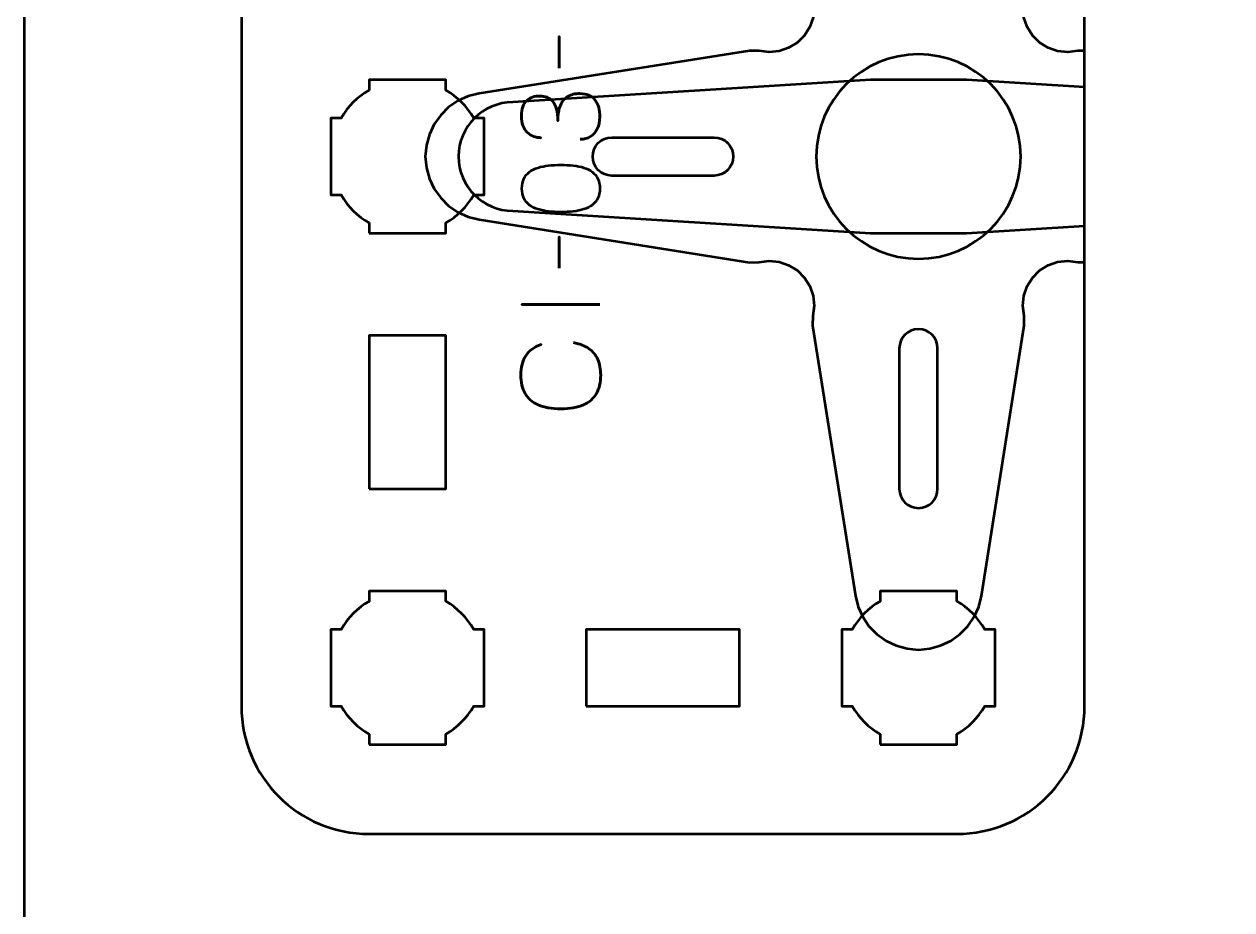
# Model space of a CAD drawing. Header units: centimetres. Extents: x -21 to 0, y -29.7 to 0.
# Drawn here: x -21 to -16.274, y -16.547 to -13.082 of the extents above; entities that cross this region are included whole.
import ezdxf

# ---------------------------------------------------------------- set-up
doc = ezdxf.new("R2010")
doc.units = ezdxf.units.CM
doc.header["$MEASUREMENT"] = 0
doc.layers.add('Layer 1', color=7, linetype='Continuous')

msp = doc.modelspace()

# ---------------------------------------------------------------- linework, layer by layer
at = {"layer": 'Layer 1', "color": 22, "lineweight": 53}
msp.add_open_spline([(-21.00003, -29.19995), (-21.00003, -29.19995), (-21.00003, -0.49992), (-21.00003, -0.49992), (-21.00003, -0.49992), (-21.00003, -0.22295), (-20.77694, 0.00004), (-20.49994, 0.00004), (-20.49994, 0.00004), (-20.49994, 0.00004), (-0.50008, 0.00004), (-0.50008, 0.00004), (-0.50008, 0.00004), (-0.22294, 0.00004), (0.00002, -0.22295), (0.00002, -0.49992), (0.00002, -0.49992), (0.00002, -0.49992), (0.00002, -29.19995), (0.00002, -29.19995), (0.00002, -29.19995), (0.00002, -29.47695), (-0.22294, -29.70004), (-0.50008, -29.70004), (-0.50008, -29.70004), (-0.50008, -29.70004), (-20.49994, -29.70004), (-20.49994, -29.70004), (-20.49994, -29.70004), (-20.77694, -29.70004), (-21.00003, -29.47695), (-21.00003, -29.19995)], degree=3, knots=[0, 0, 0, 0, 0.125, 0.125, 0.125, 0.125, 0.25, 0.25, 0.25, 0.25, 0.375, 0.375, 0.375, 0.375, 0.5, 0.5, 0.5, 0.5, 0.625, 0.625, 0.625, 0.625, 0.75, 0.75, 0.75, 0.75, 0.875, 0.875, 0.875, 0.875, 1, 1, 1, 1], dxfattribs=at)
at = {"layer": 'Layer 1', "color": 114, "lineweight": 53}
msp.add_open_spline([(-20.15003, -15.74994), (-20.15003, -15.74994), (-20.15003, -11.45007), (-20.15003, -11.45007), (-20.15003, -11.45007), (-20.15003, -11.17293), (-19.92694, -10.94997), (-19.64994, -10.94997), (-19.64994, -10.94997), (-19.64994, -10.94997), (-17.35007, -10.94997), (-17.35007, -10.94997), (-17.35007, -10.94997), (-17.07293, -10.94997), (-16.84997, -11.17293), (-16.84997, -11.45007), (-16.84997, -11.45007), (-16.84997, -11.45007), (-16.84997, -15.74994), (-16.84997, -15.74994), (-16.84997, -15.74994), (-16.84997, -16.02694), (-17.07293, -16.25003), (-17.35007, -16.25003), (-17.35007, -16.25003), (-17.35007, -16.25003), (-19.64994, -16.25003), (-19.64994, -16.25003), (-19.64994, -16.25003), (-19.92694, -16.25003), (-20.15003, -16.02694), (-20.15003, -15.74994)], degree=3, knots=[0, 0, 0, 0, 0.125, 0.125, 0.125, 0.125, 0.25, 0.25, 0.25, 0.25, 0.375, 0.375, 0.375, 0.375, 0.5, 0.5, 0.5, 0.5, 0.625, 0.625, 0.625, 0.625, 0.75, 0.75, 0.75, 0.75, 0.875, 0.875, 0.875, 0.875, 1, 1, 1, 1], dxfattribs=at)
at = {"layer": 'Layer 1', "color": 30, "lineweight": 53}
for points, knots in [([(-19.2193, -13.35327), (-19.2193, -13.35327), (-18.16182, -13.18613), (-18.16182, -13.18613), (-18.16182, -13.18613), (-18.16182, -13.18613), (-18.123, -13.18692), (-18.123, -13.18692), (-18.123, -13.18692), (-18.123, -13.18692), (-18.08418, -13.19168), (-18.08418, -13.19168), (-18.08418, -13.19168), (-18.08418, -13.19168), (-18.04537, -13.18771), (-18.04537, -13.18771), (-18.04537, -13.18771), (-18.04537, -13.18771), (-18.00815, -13.17504), (-18.00815, -13.17504), (-18.00815, -13.17504), (-18.00815, -13.17504), (-17.97408, -13.15365), (-17.97408, -13.15365), (-17.97408, -13.15365), (-17.97408, -13.15365), (-17.94636, -13.12591), (-17.94636, -13.12591), (-17.94636, -13.12591), (-17.94636, -13.12591), (-17.92577, -13.09266), (-17.92577, -13.09266), (-17.92577, -13.09266), (-17.92577, -13.09266), (-17.9123, -13.05542), (-17.9123, -13.05542), (-17.9123, -13.05542), (-17.9123, -13.05542), (-17.90834, -13.01581), (-17.90834, -13.01581), (-17.90834, -13.01581), (-17.90834, -13.01581), (-17.91309, -12.97701), (-17.91309, -12.97701), (-17.91309, -12.97701), (-17.91309, -12.97701), (-17.91468, -12.9382), (-17.91468, -12.9382), (-17.91468, -12.9382), (-17.91468, -12.9382), (-17.74674, -11.8815), (-17.74674, -11.8815), (-17.74674, -11.8815), (-17.74674, -11.8815), (-17.73645, -11.83871), (-17.73645, -11.83871), (-17.73645, -11.83871), (-17.73645, -11.83871), (-17.71822, -11.79912), (-17.71822, -11.79912), (-17.71822, -11.79912), (-17.71822, -11.79912), (-17.69367, -11.76267), (-17.69367, -11.76267), (-17.69367, -11.76267), (-17.69367, -11.76267), (-17.66278, -11.73099), (-17.66278, -11.73099), (-17.66278, -11.73099), (-17.66278, -11.73099), (-17.62634, -11.70564), (-17.62634, -11.70564), (-17.62634, -11.70564), (-17.62634, -11.70564), (-17.58673, -11.68663), (-17.58673, -11.68663), (-17.58673, -11.68663), (-17.58673, -11.68663), (-17.54396, -11.67475), (-17.54396, -11.67475), (-17.54396, -11.67475), (-17.54396, -11.67475), (-17.50039, -11.67079), (-17.50039, -11.67079), (-17.50039, -11.67079), (-17.50039, -11.67079), (-17.45603, -11.67475), (-17.45603, -11.67475), (-17.45603, -11.67475), (-17.45603, -11.67475), (-17.41326, -11.68663), (-17.41326, -11.68663), (-17.41326, -11.68663), (-17.41326, -11.68663), (-17.37365, -11.70564), (-17.37365, -11.70564), (-17.37365, -11.70564), (-17.37365, -11.70564), (-17.33801, -11.73099), (-17.33801, -11.73099), (-17.33801, -11.73099), (-17.33801, -11.73099), (-17.30712, -11.76267), (-17.30712, -11.76267), (-17.30712, -11.76267), (-17.30712, -11.76267), (-17.28177, -11.79912), (-17.28177, -11.79912), (-17.28177, -11.79912), (-17.28177, -11.79912), (-17.26355, -11.83871), (-17.26355, -11.83871), (-17.26355, -11.83871), (-17.26355, -11.83871), (-17.25325, -11.8815), (-17.25325, -11.8815), (-17.25325, -11.8815), (-17.25325, -11.8815), (-17.08611, -12.9382), (-17.08611, -12.9382), (-17.08611, -12.9382), (-17.08611, -12.9382), (-17.08691, -12.97701), (-17.08691, -12.97701), (-17.08691, -12.97701), (-17.08691, -12.97701), (-17.09166, -13.01581), (-17.09166, -13.01581), (-17.09166, -13.01581), (-17.09166, -13.01581), (-17.08769, -13.05542), (-17.08769, -13.05542), (-17.08769, -13.05542), (-17.08769, -13.05542), (-17.07423, -13.09266), (-17.07423, -13.09266), (-17.07423, -13.09266), (-17.07423, -13.09266), (-17.05364, -13.12591), (-17.05364, -13.12591), (-17.05364, -13.12591), (-17.05364, -13.12591), (-17.02591, -13.15365), (-17.02591, -13.15365), (-17.02591, -13.15365), (-17.02591, -13.15365), (-16.99264, -13.17504), (-16.99264, -13.17504), (-16.99264, -13.17504), (-16.99264, -13.17504), (-16.95541, -13.18771), (-16.95541, -13.18771), (-16.95541, -13.18771), (-16.95541, -13.18771), (-16.91581, -13.19168), (-16.91581, -13.19168), (-16.91581, -13.19168), (-16.91581, -13.19168), (-16.87699, -13.18692), (-16.87699, -13.18692), (-16.87699, -13.18692), (-16.87699, -13.18692), (-16.84997, -13.18637), (-16.84997, -13.18637), (-16.84997, -13.18637), (-16.84997, -13.18637), (-16.84997, -14.01365), (-16.84997, -14.01365), (-16.84997, -14.01365), (-16.84997, -14.01365), (-16.87699, -14.0131), (-16.87699, -14.0131), (-16.87699, -14.0131), (-16.87699, -14.0131), (-16.91581, -14.00835), (-16.91581, -14.00835), (-16.91581, -14.00835), (-16.91581, -14.00835), (-16.95541, -14.01231), (-16.95541, -14.01231), (-16.95541, -14.01231), (-16.95541, -14.01231), (-16.99264, -14.02498), (-16.99264, -14.02498), (-16.99264, -14.02498), (-16.99264, -14.02498), (-17.02591, -14.04637), (-17.02591, -14.04637), (-17.02591, -14.04637), (-17.02591, -14.04637), (-17.05364, -14.0741), (-17.05364, -14.0741), (-17.05364, -14.0741), (-17.05364, -14.0741), (-17.07423, -14.10737), (-17.07423, -14.10737), (-17.07423, -14.10737), (-17.07423, -14.10737), (-17.08769, -14.14459), (-17.08769, -14.14459), (-17.08769, -14.14459), (-17.08769, -14.14459), (-17.09166, -14.1842), (-17.09166, -14.1842), (-17.09166, -14.1842), (-17.09166, -14.1842), (-17.08691, -14.22301), (-17.08691, -14.22301), (-17.08691, -14.22301), (-17.08691, -14.22301), (-17.08611, -14.26103), (-17.08611, -14.26103), (-17.08611, -14.26103), (-17.08611, -14.26103), (-17.25325, -15.31851), (-17.25325, -15.31851), (-17.25325, -15.31851), (-17.25325, -15.31851), (-17.26355, -15.36128), (-17.26355, -15.36128), (-17.26355, -15.36128), (-17.26355, -15.36128), (-17.28177, -15.40089), (-17.28177, -15.40089), (-17.28177, -15.40089), (-17.28177, -15.40089), (-17.30712, -15.43733), (-17.30712, -15.43733), (-17.30712, -15.43733), (-17.30712, -15.43733), (-17.33801, -15.46901), (-17.33801, -15.46901), (-17.33801, -15.46901), (-17.33801, -15.46901), (-17.37365, -15.49436), (-17.37365, -15.49436), (-17.37365, -15.49436), (-17.37365, -15.49436), (-17.41326, -15.51336), (-17.41326, -15.51336), (-17.41326, -15.51336), (-17.41326, -15.51336), (-17.45603, -15.52526), (-17.45603, -15.52526), (-17.45603, -15.52526), (-17.45603, -15.52526), (-17.50039, -15.52922), (-17.50039, -15.52922), (-17.50039, -15.52922), (-17.50039, -15.52922), (-17.54396, -15.52526), (-17.54396, -15.52526), (-17.54396, -15.52526), (-17.54396, -15.52526), (-17.58673, -15.51336), (-17.58673, -15.51336), (-17.58673, -15.51336), (-17.58673, -15.51336), (-17.62634, -15.49436), (-17.62634, -15.49436), (-17.62634, -15.49436), (-17.62634, -15.49436), (-17.66278, -15.46901), (-17.66278, -15.46901), (-17.66278, -15.46901), (-17.66278, -15.46901), (-17.69367, -15.43733), (-17.69367, -15.43733), (-17.69367, -15.43733), (-17.69367, -15.43733), (-17.71822, -15.40089), (-17.71822, -15.40089), (-17.71822, -15.40089), (-17.71822, -15.40089), (-17.73645, -15.36128), (-17.73645, -15.36128), (-17.73645, -15.36128), (-17.73645, -15.36128), (-17.74674, -15.31851), (-17.74674, -15.31851), (-17.74674, -15.31851), (-17.74674, -15.31851), (-17.91468, -14.26103), (-17.91468, -14.26103), (-17.91468, -14.26103), (-17.91468, -14.26103), (-17.91309, -14.22301), (-17.91309, -14.22301), (-17.91309, -14.22301), (-17.91309, -14.22301), (-17.90834, -14.1842), (-17.90834, -14.1842), (-17.90834, -14.1842), (-17.90834, -14.1842), (-17.9123, -14.14459), (-17.9123, -14.14459), (-17.9123, -14.14459), (-17.9123, -14.14459), (-17.92577, -14.10737), (-17.92577, -14.10737), (-17.92577, -14.10737), (-17.92577, -14.10737), (-17.94636, -14.0741), (-17.94636, -14.0741), (-17.94636, -14.0741), (-17.94636, -14.0741), (-17.97408, -14.04637), (-17.97408, -14.04637), (-17.97408, -14.04637), (-17.97408, -14.04637), (-18.00815, -14.02498), (-18.00815, -14.02498), (-18.00815, -14.02498), (-18.00815, -14.02498), (-18.04537, -14.01231), (-18.04537, -14.01231), (-18.04537, -14.01231), (-18.04537, -14.01231), (-18.08418, -14.00835), (-18.08418, -14.00835), (-18.08418, -14.00835), (-18.08418, -14.00835), (-18.123, -14.0131), (-18.123, -14.0131), (-18.123, -14.0131), (-18.123, -14.0131), (-18.16182, -14.01389), (-18.16182, -14.01389), (-18.16182, -14.01389), (-18.16182, -14.01389), (-19.2193, -13.84676), (-19.2193, -13.84676), (-19.2193, -13.84676), (-19.2193, -13.84676), (-19.26207, -13.83646), (-19.26207, -13.83646), (-19.26207, -13.83646), (-19.26207, -13.83646), (-19.30247, -13.81824), (-19.30247, -13.81824), (-19.30247, -13.81824), (-19.30247, -13.81824), (-19.33891, -13.79289), (-19.33891, -13.79289), (-19.33891, -13.79289), (-19.33891, -13.79289), (-19.3698, -13.762), (-19.3698, -13.762), (-19.3698, -13.762), (-19.3698, -13.762), (-19.39594, -13.72636), (-19.39594, -13.72636), (-19.39594, -13.72636), (-19.39594, -13.72636), (-19.41416, -13.68675), (-19.41416, -13.68675), (-19.41416, -13.68675), (-19.41416, -13.68675), (-19.42604, -13.64396), (-19.42604, -13.64396), (-19.42604, -13.64396), (-19.42604, -13.64396), (-19.43, -13.59961), (-19.43, -13.59961), (-19.43, -13.59961), (-19.43, -13.59961), (-19.42604, -13.55604), (-19.42604, -13.55604), (-19.42604, -13.55604), (-19.42604, -13.55604), (-19.41416, -13.51327), (-19.41416, -13.51327), (-19.41416, -13.51327), (-19.41416, -13.51327), (-19.39594, -13.47366), (-19.39594, -13.47366), (-19.39594, -13.47366), (-19.39594, -13.47366), (-19.3698, -13.43802), (-19.3698, -13.43802), (-19.3698, -13.43802), (-19.3698, -13.43802), (-19.33891, -13.40713), (-19.33891, -13.40713), (-19.33891, -13.40713), (-19.33891, -13.40713), (-19.30247, -13.38177), (-19.30247, -13.38177), (-19.30247, -13.38177), (-19.30247, -13.38177), (-19.26207, -13.36356), (-19.26207, -13.36356), (-19.26207, -13.36356), (-19.26207, -13.36356), (-19.2193, -13.35327), (-19.2193, -13.35327)], [0, 0, 0, 0, 0.010101, 0.010101, 0.010101, 0.010101, 0.020202, 0.020202, 0.020202, 0.020202, 0.030303, 0.030303, 0.030303, 0.030303, 0.040404, 0.040404, 0.040404, 0.040404, 0.0505051, 0.0505051, 0.0505051, 0.0505051, 0.0606061, 0.0606061, 0.0606061, 0.0606061, 0.0707071, 0.0707071, 0.0707071, 0.0707071, 0.0808081, 0.0808081, 0.0808081, 0.0808081, 0.0909091, 0.0909091, 0.0909091, 0.0909091, 0.1010101, 0.1010101, 0.1010101, 0.1010101, 0.1111111, 0.1111111, 0.1111111, 0.1111111, 0.1212121, 0.1212121, 0.1212121, 0.1212121, 0.1313131, 0.1313131, 0.1313131, 0.1313131, 0.1414141, 0.1414141, 0.1414141, 0.1414141, 0.1515152, 0.1515152, 0.1515152, 0.1515152, 0.1616162, 0.1616162, 0.1616162, 0.1616162, 0.1717172, 0.1717172, 0.1717172, 0.1717172, 0.1818182, 0.1818182, 0.1818182, 0.1818182, 0.1919192, 0.1919192, 0.1919192, 0.1919192, 0.2020202, 0.2020202, 0.2020202, 0.2020202, 0.2121212, 0.2121212, 0.2121212, 0.2121212, 0.2222222, 0.2222222, 0.2222222, 0.2222222, 0.2323232, 0.2323232, 0.2323232, 0.2323232, 0.2424242, 0.2424242, 0.2424242, 0.2424242, 0.2525253, 0.2525253, 0.2525253, 0.2525253, 0.2626263, 0.2626263, 0.2626263, 0.2626263, 0.2727273, 0.2727273, 0.2727273, 0.2727273, 0.2828283, 0.2828283, 0.2828283, 0.2828283, 0.2929293, 0.2929293, 0.2929293, 0.2929293, 0.3030303, 0.3030303, 0.3030303, 0.3030303, 0.3131313, 0.3131313, 0.3131313, 0.3131313, 0.3232323, 0.3232323, 0.3232323, 0.3232323, 0.3333333, 0.3333333, 0.3333333, 0.3333333, 0.3434343, 0.3434343, 0.3434343, 0.3434343, 0.3535354, 0.3535354, 0.3535354, 0.3535354, 0.3636364, 0.3636364, 0.3636364, 0.3636364, 0.3737374, 0.3737374, 0.3737374, 0.3737374, 0.3838384, 0.3838384, 0.3838384, 0.3838384, 0.3939394, 0.3939394, 0.3939394, 0.3939394, 0.4040404, 0.4040404, 0.4040404, 0.4040404, 0.4141414, 0.4141414, 0.4141414, 0.4141414, 0.4242424, 0.4242424, 0.4242424, 0.4242424, 0.4343434, 0.4343434, 0.4343434, 0.4343434, 0.4444444, 0.4444444, 0.4444444, 0.4444444, 0.4545455, 0.4545455, 0.4545455, 0.4545455, 0.4646465, 0.4646465, 0.4646465, 0.4646465, 0.4747475, 0.4747475, 0.4747475, 0.4747475, 0.4848485, 0.4848485, 0.4848485, 0.4848485, 0.4949495, 0.4949495, 0.4949495, 0.4949495, 0.5050505, 0.5050505, 0.5050505, 0.5050505, 0.5151515, 0.5151515, 0.5151515, 0.5151515, 0.5252525, 0.5252525, 0.5252525, 0.5252525, 0.5353535, 0.5353535, 0.5353535, 0.5353535, 0.5454545, 0.5454545, 0.5454545, 0.5454545, 0.5555556, 0.5555556, 0.5555556, 0.5555556, 0.5656566, 0.5656566, 0.5656566, 0.5656566, 0.5757576, 0.5757576, 0.5757576, 0.5757576, 0.5858586, 0.5858586, 0.5858586, 0.5858586, 0.5959596, 0.5959596, 0.5959596, 0.5959596, 0.6060606, 0.6060606, 0.6060606, 0.6060606, 0.6161616, 0.6161616, 0.6161616, 0.6161616, 0.6262626, 0.6262626, 0.6262626, 0.6262626, 0.6363636, 0.6363636, 0.6363636, 0.6363636, 0.6464646, 0.6464646, 0.6464646, 0.6464646, 0.6565657, 0.6565657, 0.6565657, 0.6565657, 0.6666667, 0.6666667, 0.6666667, 0.6666667, 0.6767677, 0.6767677, 0.6767677, 0.6767677, 0.6868687, 0.6868687, 0.6868687, 0.6868687, 0.6969697, 0.6969697, 0.6969697, 0.6969697, 0.7070707, 0.7070707, 0.7070707, 0.7070707, 0.7171717, 0.7171717, 0.7171717, 0.7171717, 0.7272727, 0.7272727, 0.7272727, 0.7272727, 0.7373737, 0.7373737, 0.7373737, 0.7373737, 0.7474747, 0.7474747, 0.7474747, 0.7474747, 0.7575758, 0.7575758, 0.7575758, 0.7575758, 0.7676768, 0.7676768, 0.7676768, 0.7676768, 0.7777778, 0.7777778, 0.7777778, 0.7777778, 0.7878788, 0.7878788, 0.7878788, 0.7878788, 0.7979798, 0.7979798, 0.7979798, 0.7979798, 0.8080808, 0.8080808, 0.8080808, 0.8080808, 0.8181818, 0.8181818, 0.8181818, 0.8181818, 0.8282828, 0.8282828, 0.8282828, 0.8282828, 0.8383838, 0.8383838, 0.8383838, 0.8383838, 0.8484848, 0.8484848, 0.8484848, 0.8484848, 0.8585859, 0.8585859, 0.8585859, 0.8585859, 0.8686869, 0.8686869, 0.8686869, 0.8686869, 0.8787879, 0.8787879, 0.8787879, 0.8787879, 0.8888889, 0.8888889, 0.8888889, 0.8888889, 0.8989899, 0.8989899, 0.8989899, 0.8989899, 0.9090909, 0.9090909, 0.9090909, 0.9090909, 0.9191919, 0.9191919, 0.9191919, 0.9191919, 0.9292929, 0.9292929, 0.9292929, 0.9292929, 0.9393939, 0.9393939, 0.9393939, 0.9393939, 0.9494949, 0.9494949, 0.9494949, 0.9494949, 0.959596, 0.959596, 0.959596, 0.959596, 0.969697, 0.969697, 0.969697, 0.969697, 0.979798, 0.979798, 0.979798, 0.979798, 0.989899, 0.989899, 0.989899, 0.989899, 1, 1, 1, 1]), ([(-18.90678, -13.25375), (-18.90678, -13.25375), (-18.90678, -13.13056), (-18.90678, -13.13056), (-18.90678, -13.13056), (-18.90678, -13.13056), (-18.90678, -13.25375), (-18.90678, -13.25375)], [0, 0, 0, 0, 0.5, 0.5, 0.5, 0.5, 1, 1, 1, 1]), ([(-17.3125, -13.9), (-17.3125, -13.9), (-17.6875, -13.9), (-17.6875, -13.9), (-17.6875, -13.9), (-17.6875, -13.9), (-19.0875, -13.8125), (-19.0875, -13.8125), (-19.0875, -13.8125), (-19.20454, -13.8125), (-19.3, -13.71704), (-19.3, -13.6), (-19.3, -13.6), (-19.3, -13.48296), (-19.20454, -13.3875), (-19.0875, -13.3875), (-19.0875, -13.3875), (-19.0875, -13.3875), (-17.6875, -13.3), (-17.6875, -13.3), (-17.6875, -13.3), (-17.6875, -13.3), (-17.3125, -13.3), (-17.3125, -13.3), (-17.3125, -13.3), (-17.3125, -13.3), (-16.84997, -13.32891), (-16.84997, -13.32891), (-16.84997, -13.32891), (-16.84997, -13.32891), (-16.84997, -13.87109), (-16.84997, -13.87109), (-16.84997, -13.87109), (-16.84997, -13.87109), (-17.3125, -13.9), (-17.3125, -13.9)], [0, 0, 0, 0, 0.1111111, 0.1111111, 0.1111111, 0.1111111, 0.2222222, 0.2222222, 0.2222222, 0.2222222, 0.3333333, 0.3333333, 0.3333333, 0.3333333, 0.4444444, 0.4444444, 0.4444444, 0.4444444, 0.5555556, 0.5555556, 0.5555556, 0.5555556, 0.6666667, 0.6666667, 0.6666667, 0.6666667, 0.7777778, 0.7777778, 0.7777778, 0.7777778, 0.8888889, 0.8888889, 0.8888889, 0.8888889, 1, 1, 1, 1]), ([(-18.8238, -13.5323), (-18.80856, -13.53223), (-18.7953, -13.5287), (-18.7838, -13.52172), (-18.7838, -13.52172), (-18.77237, -13.51473), (-18.76341, -13.50478), (-18.75699, -13.4918), (-18.75699, -13.4918), (-18.75057, -13.47882), (-18.74732, -13.46323), (-18.74718, -13.44509), (-18.74718, -13.44509), (-18.74718, -13.43148), (-18.74859, -13.41913), (-18.75155, -13.40791), (-18.75155, -13.40791), (-18.75452, -13.39676), (-18.7591, -13.38717), (-18.76538, -13.37905), (-18.76538, -13.37905), (-18.77166, -13.37094), (-18.77978, -13.36473), (-18.78965, -13.36029), (-18.78965, -13.36029), (-18.7996, -13.35591), (-18.81153, -13.35373), (-18.8255, -13.35366), (-18.8255, -13.35366), (-18.84412, -13.35358), (-18.85986, -13.35739), (-18.87263, -13.36494), (-18.87263, -13.36494), (-18.8854, -13.37249), (-18.89499, -13.38421), (-18.90155, -13.39994), (-18.90155, -13.39994), (-18.90812, -13.41567), (-18.91143, -13.43585), (-18.91143, -13.46033), (-18.91143, -13.46033), (-18.91136, -13.44206), (-18.91305, -13.42675), (-18.91651, -13.41426), (-18.91651, -13.41426), (-18.91997, -13.40184), (-18.92484, -13.3919), (-18.93119, -13.38442), (-18.93119, -13.38442), (-18.93747, -13.37694), (-18.94495, -13.37151), (-18.95355, -13.36826), (-18.95355, -13.36826), (-18.96209, -13.36494), (-18.97147, -13.36332), (-18.9817, -13.36339), (-18.9817, -13.36339), (-18.99194, -13.36332), (-19.00139, -13.36473), (-19.01014, -13.36755), (-19.01014, -13.36755), (-19.01889, -13.37031), (-19.02658, -13.37482), (-19.03314, -13.38096), (-19.03314, -13.38096), (-19.0397, -13.3871), (-19.04485, -13.39521), (-19.04852, -13.40516), (-19.04852, -13.40516), (-19.05219, -13.41518), (-19.05402, -13.42739), (-19.05409, -13.44171), (-19.05409, -13.44171), (-19.05402, -13.45596), (-19.05191, -13.46845), (-19.04781, -13.47903), (-19.04781, -13.47903), (-19.04372, -13.48969), (-19.03815, -13.49843), (-19.03102, -13.50549), (-19.03102, -13.50549), (-19.0239, -13.51247), (-19.01578, -13.5177), (-19.00661, -13.52115), (-19.00661, -13.52115), (-18.99744, -13.52468), (-18.9877, -13.52637), (-18.97747, -13.52637), (-18.97747, -13.52637), (-18.9877, -13.52637), (-18.99744, -13.52468), (-19.00661, -13.52115), (-19.00661, -13.52115), (-19.01578, -13.5177), (-19.0239, -13.51247), (-19.03102, -13.50549), (-19.03102, -13.50549), (-19.03815, -13.49843), (-19.04372, -13.48969), (-19.04781, -13.47903), (-19.04781, -13.47903), (-19.05191, -13.46845), (-19.05402, -13.45596), (-19.05409, -13.44171), (-19.05409, -13.44171), (-19.05402, -13.42739), (-19.05219, -13.41518), (-19.04852, -13.40516), (-19.04852, -13.40516), (-19.04485, -13.39521), (-19.0397, -13.3871), (-19.03314, -13.38096), (-19.03314, -13.38096), (-19.02658, -13.37482), (-19.01889, -13.37031), (-19.01014, -13.36755), (-19.01014, -13.36755), (-19.00139, -13.36473), (-18.99194, -13.36332), (-18.9817, -13.36339), (-18.9817, -13.36339), (-18.97147, -13.36332), (-18.96209, -13.36494), (-18.95355, -13.36826), (-18.95355, -13.36826), (-18.94495, -13.37151), (-18.93747, -13.37694), (-18.93119, -13.38442), (-18.93119, -13.38442), (-18.92484, -13.3919), (-18.91997, -13.40184), (-18.91651, -13.41426), (-18.91651, -13.41426), (-18.91305, -13.42675), (-18.91136, -13.44206), (-18.91143, -13.46033), (-18.91143, -13.46033), (-18.91143, -13.43585), (-18.90812, -13.41567), (-18.90155, -13.39994), (-18.90155, -13.39994), (-18.89499, -13.38421), (-18.8854, -13.37249), (-18.87263, -13.36494), (-18.87263, -13.36494), (-18.85986, -13.35739), (-18.84412, -13.35358), (-18.8255, -13.35366), (-18.8255, -13.35366), (-18.81153, -13.35373), (-18.7996, -13.35591), (-18.78965, -13.36029), (-18.78965, -13.36029), (-18.77978, -13.36473), (-18.77166, -13.37094), (-18.76538, -13.37905), (-18.76538, -13.37905), (-18.7591, -13.38717), (-18.75452, -13.39676), (-18.75155, -13.40791), (-18.75155, -13.40791), (-18.74859, -13.41913), (-18.74718, -13.43148), (-18.74718, -13.44509), (-18.74718, -13.44509), (-18.74732, -13.46323), (-18.75057, -13.47882), (-18.75699, -13.4918), (-18.75699, -13.4918), (-18.76341, -13.50478), (-18.77237, -13.51473), (-18.7838, -13.52172), (-18.7838, -13.52172), (-18.7953, -13.5287), (-18.80856, -13.53223), (-18.8238, -13.5323)], [0, 0, 0, 0, 0.0227273, 0.0227273, 0.0227273, 0.0227273, 0.0454545, 0.0454545, 0.0454545, 0.0454545, 0.0681818, 0.0681818, 0.0681818, 0.0681818, 0.0909091, 0.0909091, 0.0909091, 0.0909091, 0.1136364, 0.1136364, 0.1136364, 0.1136364, 0.1363636, 0.1363636, 0.1363636, 0.1363636, 0.1590909, 0.1590909, 0.1590909, 0.1590909, 0.1818182, 0.1818182, 0.1818182, 0.1818182, 0.2045455, 0.2045455, 0.2045455, 0.2045455, 0.2272727, 0.2272727, 0.2272727, 0.2272727, 0.25, 0.25, 0.25, 0.25, 0.2727273, 0.2727273, 0.2727273, 0.2727273, 0.2954545, 0.2954545, 0.2954545, 0.2954545, 0.3181818, 0.3181818, 0.3181818, 0.3181818, 0.3409091, 0.3409091, 0.3409091, 0.3409091, 0.3636364, 0.3636364, 0.3636364, 0.3636364, 0.3863636, 0.3863636, 0.3863636, 0.3863636, 0.4090909, 0.4090909, 0.4090909, 0.4090909, 0.4318182, 0.4318182, 0.4318182, 0.4318182, 0.4545455, 0.4545455, 0.4545455, 0.4545455, 0.4772727, 0.4772727, 0.4772727, 0.4772727, 0.5, 0.5, 0.5, 0.5, 0.5227273, 0.5227273, 0.5227273, 0.5227273, 0.5454545, 0.5454545, 0.5454545, 0.5454545, 0.5681818, 0.5681818, 0.5681818, 0.5681818, 0.5909091, 0.5909091, 0.5909091, 0.5909091, 0.6136364, 0.6136364, 0.6136364, 0.6136364, 0.6363636, 0.6363636, 0.6363636, 0.6363636, 0.6590909, 0.6590909, 0.6590909, 0.6590909, 0.6818182, 0.6818182, 0.6818182, 0.6818182, 0.7045455, 0.7045455, 0.7045455, 0.7045455, 0.7272727, 0.7272727, 0.7272727, 0.7272727, 0.75, 0.75, 0.75, 0.75, 0.7727273, 0.7727273, 0.7727273, 0.7727273, 0.7954545, 0.7954545, 0.7954545, 0.7954545, 0.8181818, 0.8181818, 0.8181818, 0.8181818, 0.8409091, 0.8409091, 0.8409091, 0.8409091, 0.8636364, 0.8636364, 0.8636364, 0.8636364, 0.8863636, 0.8863636, 0.8863636, 0.8863636, 0.9090909, 0.9090909, 0.9090909, 0.9090909, 0.9318182, 0.9318182, 0.9318182, 0.9318182, 0.9545455, 0.9545455, 0.9545455, 0.9545455, 0.9772727, 0.9772727, 0.9772727, 0.9772727, 1, 1, 1, 1]), ([(-18.74718, -13.72491), (-18.74725, -13.7101), (-18.74986, -13.69733), (-18.75494, -13.68667), (-18.75494, -13.68667), (-18.76002, -13.67609), (-18.76729, -13.66727), (-18.77653, -13.66022), (-18.77653, -13.66022), (-18.78584, -13.65323), (-18.79685, -13.64773), (-18.80955, -13.64364), (-18.80955, -13.64364), (-18.82225, -13.63961), (-18.83615, -13.63672), (-18.85139, -13.6351), (-18.85139, -13.6351), (-18.86663, -13.6334), (-18.88265, -13.63256), (-18.89958, -13.63263), (-18.89958, -13.63263), (-18.91644, -13.63256), (-18.93246, -13.6334), (-18.94763, -13.6351), (-18.94763, -13.6351), (-18.9628, -13.63672), (-18.97677, -13.63961), (-18.98947, -13.64364), (-18.98947, -13.64364), (-19.0021, -13.64773), (-19.0131, -13.65323), (-19.02249, -13.66022), (-19.02249, -13.66022), (-19.0318, -13.66727), (-19.03907, -13.67609), (-19.04415, -13.68667), (-19.04415, -13.68667), (-19.0493, -13.69733), (-19.05191, -13.7101), (-19.05198, -13.72491), (-19.05198, -13.72491), (-19.05191, -13.73973), (-19.0493, -13.7525), (-19.04415, -13.76316), (-19.04415, -13.76316), (-19.03907, -13.77374), (-19.0318, -13.78256), (-19.02249, -13.78961), (-19.02249, -13.78961), (-19.0131, -13.7966), (-19.0021, -13.8021), (-18.98947, -13.80619), (-18.98947, -13.80619), (-18.97677, -13.81022), (-18.9628, -13.81311), (-18.94763, -13.81473), (-18.94763, -13.81473), (-18.93246, -13.81642), (-18.91644, -13.81727), (-18.89958, -13.8172), (-18.89958, -13.8172), (-18.88265, -13.81727), (-18.86663, -13.81642), (-18.85139, -13.81473), (-18.85139, -13.81473), (-18.83615, -13.81311), (-18.82225, -13.81022), (-18.80955, -13.80619), (-18.80955, -13.80619), (-18.79685, -13.8021), (-18.78584, -13.7966), (-18.77653, -13.78961), (-18.77653, -13.78961), (-18.76729, -13.78256), (-18.76002, -13.77374), (-18.75494, -13.76316), (-18.75494, -13.76316), (-18.74986, -13.7525), (-18.74725, -13.73973), (-18.74718, -13.72491)], [0, 0, 0, 0, 0.05, 0.05, 0.05, 0.05, 0.1, 0.1, 0.1, 0.1, 0.15, 0.15, 0.15, 0.15, 0.2, 0.2, 0.2, 0.2, 0.25, 0.25, 0.25, 0.25, 0.3, 0.3, 0.3, 0.3, 0.35, 0.35, 0.35, 0.35, 0.4, 0.4, 0.4, 0.4, 0.45, 0.45, 0.45, 0.45, 0.5, 0.5, 0.5, 0.5, 0.55, 0.55, 0.55, 0.55, 0.6, 0.6, 0.6, 0.6, 0.65, 0.65, 0.65, 0.65, 0.7, 0.7, 0.7, 0.7, 0.75, 0.75, 0.75, 0.75, 0.8, 0.8, 0.8, 0.8, 0.85, 0.85, 0.85, 0.85, 0.9, 0.9, 0.9, 0.9, 0.95, 0.95, 0.95, 0.95, 1, 1, 1, 1]), ([(-18.74718, -13.72491), (-18.74725, -13.7101), (-18.74986, -13.69733), (-18.75494, -13.68667), (-18.75494, -13.68667), (-18.76002, -13.67609), (-18.76729, -13.66727), (-18.77653, -13.66022), (-18.77653, -13.66022), (-18.78584, -13.65323), (-18.79685, -13.64773), (-18.80955, -13.64364), (-18.80955, -13.64364), (-18.82225, -13.63961), (-18.83615, -13.63672), (-18.85139, -13.6351), (-18.85139, -13.6351), (-18.86663, -13.6334), (-18.88265, -13.63256), (-18.89958, -13.63263), (-18.89958, -13.63263), (-18.91644, -13.63256), (-18.93246, -13.6334), (-18.94763, -13.6351), (-18.94763, -13.6351), (-18.9628, -13.63672), (-18.97677, -13.63961), (-18.98947, -13.64364), (-18.98947, -13.64364), (-19.0021, -13.64773), (-19.0131, -13.65323), (-19.02249, -13.66022), (-19.02249, -13.66022), (-19.0318, -13.66727), (-19.03907, -13.67609), (-19.04415, -13.68667), (-19.04415, -13.68667), (-19.0493, -13.69733), (-19.05191, -13.7101), (-19.05198, -13.72491), (-19.05198, -13.72491), (-19.05191, -13.73973), (-19.0493, -13.7525), (-19.04415, -13.76316), (-19.04415, -13.76316), (-19.03907, -13.77374), (-19.0318, -13.78256), (-19.02249, -13.78961), (-19.02249, -13.78961), (-19.0131, -13.7966), (-19.0021, -13.8021), (-18.98947, -13.80619), (-18.98947, -13.80619), (-18.97677, -13.81022), (-18.9628, -13.81311), (-18.94763, -13.81473), (-18.94763, -13.81473), (-18.93246, -13.81642), (-18.91644, -13.81727), (-18.89958, -13.8172), (-18.89958, -13.8172), (-18.88265, -13.81727), (-18.86663, -13.81642), (-18.85139, -13.81473), (-18.85139, -13.81473), (-18.83615, -13.81311), (-18.82225, -13.81022), (-18.80955, -13.80619), (-18.80955, -13.80619), (-18.79685, -13.8021), (-18.78584, -13.7966), (-18.77653, -13.78961), (-18.77653, -13.78961), (-18.76729, -13.78256), (-18.76002, -13.77374), (-18.75494, -13.76316), (-18.75494, -13.76316), (-18.74986, -13.7525), (-18.74725, -13.73973), (-18.74718, -13.72491)], [0, 0, 0, 0, 0.05, 0.05, 0.05, 0.05, 0.1, 0.1, 0.1, 0.1, 0.15, 0.15, 0.15, 0.15, 0.2, 0.2, 0.2, 0.2, 0.25, 0.25, 0.25, 0.25, 0.3, 0.3, 0.3, 0.3, 0.35, 0.35, 0.35, 0.35, 0.4, 0.4, 0.4, 0.4, 0.45, 0.45, 0.45, 0.45, 0.5, 0.5, 0.5, 0.5, 0.55, 0.55, 0.55, 0.55, 0.6, 0.6, 0.6, 0.6, 0.65, 0.65, 0.65, 0.65, 0.7, 0.7, 0.7, 0.7, 0.75, 0.75, 0.75, 0.75, 0.8, 0.8, 0.8, 0.8, 0.85, 0.85, 0.85, 0.85, 0.9, 0.9, 0.9, 0.9, 0.95, 0.95, 0.95, 0.95, 1, 1, 1, 1]), ([(-18.90678, -14.03733), (-18.90678, -14.03733), (-18.90678, -13.91414), (-18.90678, -13.91414), (-18.90678, -13.91414), (-18.90678, -13.91414), (-18.90678, -14.03733), (-18.90678, -14.03733)], [0, 0, 0, 0, 0.5, 0.5, 0.5, 0.5, 1, 1, 1, 1]), ([(-18.74718, -14.1783), (-18.74718, -14.1783), (-19.0524, -14.1783), (-19.0524, -14.1783), (-19.0524, -14.1783), (-19.0524, -14.1783), (-18.74718, -14.1783), (-18.74718, -14.1783)], [0, 0, 0, 0, 0.5, 0.5, 0.5, 0.5, 1, 1, 1, 1]), ([(-18.84963, -14.32816), (-18.82543, -14.33268), (-18.80546, -14.34058), (-18.7898, -14.35166), (-18.7898, -14.35166), (-18.7742, -14.3628), (-18.76263, -14.37706), (-18.75508, -14.39441), (-18.75508, -14.39441), (-18.74753, -14.4117), (-18.74372, -14.43202), (-18.74379, -14.45516), (-18.74379, -14.45516), (-18.74372, -14.48331), (-18.74916, -14.50723), (-18.76023, -14.52685), (-18.76023, -14.52685), (-18.77124, -14.54646), (-18.78824, -14.56142), (-18.81131, -14.57172), (-18.81131, -14.57172), (-18.83439, -14.58202), (-18.86395, -14.58717), (-18.9, -14.58724), (-18.9, -14.58724), (-18.93591, -14.58717), (-18.96541, -14.58202), (-18.98848, -14.57172), (-18.98848, -14.57172), (-19.01155, -14.56142), (-19.02862, -14.54646), (-19.0397, -14.52685), (-19.0397, -14.52685), (-19.05078, -14.50723), (-19.05628, -14.48331), (-19.05621, -14.45516), (-19.05621, -14.45516), (-19.05628, -14.42503), (-19.04986, -14.39978), (-19.03695, -14.37946), (-19.03695, -14.37946), (-19.02404, -14.35921), (-19.00407, -14.34432), (-18.97705, -14.33494), (-18.97705, -14.33494), (-19.00407, -14.34432), (-19.02404, -14.35921), (-19.03695, -14.37946), (-19.03695, -14.37946), (-19.04986, -14.39978), (-19.05628, -14.42503), (-19.05621, -14.45516), (-19.05621, -14.45516), (-19.05628, -14.48331), (-19.05078, -14.50723), (-19.0397, -14.52685), (-19.0397, -14.52685), (-19.02862, -14.54646), (-19.01155, -14.56142), (-18.98848, -14.57172), (-18.98848, -14.57172), (-18.96541, -14.58202), (-18.93591, -14.58717), (-18.9, -14.58724), (-18.9, -14.58724), (-18.86395, -14.58717), (-18.83439, -14.58202), (-18.81131, -14.57172), (-18.81131, -14.57172), (-18.78824, -14.56142), (-18.77124, -14.54646), (-18.76023, -14.52685), (-18.76023, -14.52685), (-18.74916, -14.50723), (-18.74372, -14.48331), (-18.74379, -14.45516), (-18.74379, -14.45516), (-18.74372, -14.43202), (-18.74753, -14.4117), (-18.75508, -14.39441), (-18.75508, -14.39441), (-18.76263, -14.37706), (-18.7742, -14.3628), (-18.7898, -14.35166), (-18.7898, -14.35166), (-18.80546, -14.34058), (-18.82543, -14.33268), (-18.84963, -14.32816)], [0, 0, 0, 0, 0.0454545, 0.0454545, 0.0454545, 0.0454545, 0.0909091, 0.0909091, 0.0909091, 0.0909091, 0.1363636, 0.1363636, 0.1363636, 0.1363636, 0.1818182, 0.1818182, 0.1818182, 0.1818182, 0.2272727, 0.2272727, 0.2272727, 0.2272727, 0.2727273, 0.2727273, 0.2727273, 0.2727273, 0.3181818, 0.3181818, 0.3181818, 0.3181818, 0.3636364, 0.3636364, 0.3636364, 0.3636364, 0.4090909, 0.4090909, 0.4090909, 0.4090909, 0.4545455, 0.4545455, 0.4545455, 0.4545455, 0.5, 0.5, 0.5, 0.5, 0.5454545, 0.5454545, 0.5454545, 0.5454545, 0.5909091, 0.5909091, 0.5909091, 0.5909091, 0.6363636, 0.6363636, 0.6363636, 0.6363636, 0.6818182, 0.6818182, 0.6818182, 0.6818182, 0.7272727, 0.7272727, 0.7272727, 0.7272727, 0.7727273, 0.7727273, 0.7727273, 0.7727273, 0.8181818, 0.8181818, 0.8181818, 0.8181818, 0.8636364, 0.8636364, 0.8636364, 0.8636364, 0.9090909, 0.9090909, 0.9090909, 0.9090909, 0.9545455, 0.9545455, 0.9545455, 0.9545455, 1, 1, 1, 1])]:
    msp.add_open_spline(points, degree=3, knots=knots, dxfattribs=at)
at = {"layer": 'Layer 1', "color": 250, "lineweight": 53}
for points, knots in [([(-17.9, -13.6), (-17.9, -13.37913), (-17.72088, -13.2), (-17.5, -13.2), (-17.5, -13.2), (-17.27913, -13.2), (-17.1, -13.37913), (-17.1, -13.6), (-17.1, -13.6), (-17.1, -13.82088), (-17.27913, -14), (-17.5, -14), (-17.5, -14), (-17.72088, -14), (-17.9, -13.82088), (-17.9, -13.6)], [0, 0, 0, 0, 0.25, 0.25, 0.25, 0.25, 0.5, 0.5, 0.5, 0.5, 0.75, 0.75, 0.75, 0.75, 1, 1, 1, 1]), ([(-18.7, -13.525), (-18.74141, -13.525), (-18.775, -13.55859), (-18.775, -13.6), (-18.775, -13.6), (-18.775, -13.64141), (-18.74141, -13.675), (-18.7, -13.675), (-18.7, -13.675), (-18.7, -13.675), (-18.3, -13.675), (-18.3, -13.675), (-18.3, -13.675), (-18.25859, -13.675), (-18.225, -13.64141), (-18.225, -13.6), (-18.225, -13.6), (-18.225, -13.55859), (-18.25859, -13.525), (-18.3, -13.525), (-18.3, -13.525), (-18.3, -13.525), (-18.7, -13.525), (-18.7, -13.525)], [0, 0, 0, 0, 0.1666667, 0.1666667, 0.1666667, 0.1666667, 0.3333333, 0.3333333, 0.3333333, 0.3333333, 0.5, 0.5, 0.5, 0.5, 0.6666667, 0.6666667, 0.6666667, 0.6666667, 0.8333333, 0.8333333, 0.8333333, 0.8333333, 1, 1, 1, 1]), ([(-17.425, -14.9), (-17.425, -14.94141), (-17.45859, -14.975), (-17.5, -14.975), (-17.5, -14.975), (-17.54141, -14.975), (-17.575, -14.94141), (-17.575, -14.9), (-17.575, -14.9), (-17.575, -14.9), (-17.575, -14.35), (-17.575, -14.35), (-17.575, -14.35), (-17.575, -14.30859), (-17.54141, -14.275), (-17.5, -14.275), (-17.5, -14.275), (-17.45859, -14.275), (-17.425, -14.30859), (-17.425, -14.35), (-17.425, -14.35), (-17.425, -14.35), (-17.425, -14.9), (-17.425, -14.9)], [0, 0, 0, 0, 0.1666667, 0.1666667, 0.1666667, 0.1666667, 0.3333333, 0.3333333, 0.3333333, 0.3333333, 0.5, 0.5, 0.5, 0.5, 0.6666667, 0.6666667, 0.6666667, 0.6666667, 0.8333333, 0.8333333, 0.8333333, 0.8333333, 1, 1, 1, 1])]:
    msp.add_open_spline(points, degree=3, knots=knots, dxfattribs=at)
at = {"layer": 'Layer 1', "lineweight": 53}
for points, knots in [([(-19.65006, -13.9), (-19.65006, -13.9), (-19.65006, -13.8598), (-19.65006, -13.8598), (-19.65006, -13.8598), (-19.69558, -13.83347), (-19.73351, -13.79551), (-19.75984, -13.75), (-19.75984, -13.75), (-19.75984, -13.75), (-19.80006, -13.75), (-19.80006, -13.75), (-19.80006, -13.75), (-19.80006, -13.75), (-19.80006, -13.45), (-19.80006, -13.45), (-19.80006, -13.45), (-19.80006, -13.45), (-19.75987, -13.45), (-19.75987, -13.45), (-19.75987, -13.45), (-19.73354, -13.40447), (-19.69559, -13.36648), (-19.65006, -13.34012), (-19.65006, -13.34012), (-19.65006, -13.34012), (-19.65006, -13.3), (-19.65006, -13.3), (-19.65006, -13.3), (-19.65006, -13.3), (-19.50464, -13.3), (-19.50464, -13.3), (-19.50464, -13.3), (-19.50464, -13.3), (-19.49999, -13.29994), (-19.49999, -13.29994), (-19.49999, -13.29994), (-19.49999, -13.29994), (-19.49535, -13.3), (-19.49535, -13.3), (-19.49535, -13.3), (-19.49535, -13.3), (-19.35006, -13.3), (-19.35006, -13.3), (-19.35006, -13.3), (-19.35006, -13.3), (-19.35006, -13.34007), (-19.35006, -13.34007), (-19.35006, -13.34007), (-19.30449, -13.36642), (-19.26648, -13.40442), (-19.24012, -13.45), (-19.24012, -13.45), (-19.24012, -13.45), (-19.20006, -13.45), (-19.20006, -13.45), (-19.20006, -13.45), (-19.20006, -13.45), (-19.20006, -13.59328), (-19.20006, -13.59328), (-19.20006, -13.59328), (-19.20006, -13.59328), (-19.19998, -13.59995), (-19.19998, -13.59995), (-19.19998, -13.59995), (-19.19998, -13.59995), (-19.20006, -13.60663), (-19.20006, -13.60663), (-19.20006, -13.60663), (-19.20006, -13.60663), (-19.20006, -13.75), (-19.20006, -13.75), (-19.20006, -13.75), (-19.20006, -13.75), (-19.24016, -13.75), (-19.24016, -13.75), (-19.24016, -13.75), (-19.26652, -13.79554), (-19.30451, -13.83352), (-19.35006, -13.85985), (-19.35006, -13.85985), (-19.35006, -13.85985), (-19.35006, -13.9), (-19.35006, -13.9), (-19.35006, -13.9), (-19.35006, -13.9), (-19.65006, -13.9), (-19.65006, -13.9)], [0, 0, 0, 0, 0.0454545, 0.0454545, 0.0454545, 0.0454545, 0.0909091, 0.0909091, 0.0909091, 0.0909091, 0.1363636, 0.1363636, 0.1363636, 0.1363636, 0.1818182, 0.1818182, 0.1818182, 0.1818182, 0.2272727, 0.2272727, 0.2272727, 0.2272727, 0.2727273, 0.2727273, 0.2727273, 0.2727273, 0.3181818, 0.3181818, 0.3181818, 0.3181818, 0.3636364, 0.3636364, 0.3636364, 0.3636364, 0.4090909, 0.4090909, 0.4090909, 0.4090909, 0.4545455, 0.4545455, 0.4545455, 0.4545455, 0.5, 0.5, 0.5, 0.5, 0.5454545, 0.5454545, 0.5454545, 0.5454545, 0.5909091, 0.5909091, 0.5909091, 0.5909091, 0.6363636, 0.6363636, 0.6363636, 0.6363636, 0.6818182, 0.6818182, 0.6818182, 0.6818182, 0.7272727, 0.7272727, 0.7272727, 0.7272727, 0.7727273, 0.7727273, 0.7727273, 0.7727273, 0.8181818, 0.8181818, 0.8181818, 0.8181818, 0.8636364, 0.8636364, 0.8636364, 0.8636364, 0.9090909, 0.9090909, 0.9090909, 0.9090909, 0.9545455, 0.9545455, 0.9545455, 0.9545455, 1, 1, 1, 1]), ([(-19.64994, -14.89999), (-19.64994, -14.89999), (-19.64994, -14.29998), (-19.64994, -14.29998), (-19.64994, -14.29998), (-19.64994, -14.29998), (-19.34993, -14.29998), (-19.34993, -14.29998), (-19.34993, -14.29998), (-19.34993, -14.29998), (-19.34993, -14.89999), (-19.34993, -14.89999), (-19.34993, -14.89999), (-19.34993, -14.89999), (-19.64994, -14.89999), (-19.64994, -14.89999)], [0, 0, 0, 0, 0.25, 0.25, 0.25, 0.25, 0.5, 0.5, 0.5, 0.5, 0.75, 0.75, 0.75, 0.75, 1, 1, 1, 1]), ([(-19.65006, -15.9), (-19.65006, -15.9), (-19.65006, -15.8598), (-19.65006, -15.8598), (-19.65006, -15.8598), (-19.69558, -15.83347), (-19.73351, -15.79551), (-19.75984, -15.75), (-19.75984, -15.75), (-19.75984, -15.75), (-19.80006, -15.75), (-19.80006, -15.75), (-19.80006, -15.75), (-19.80006, -15.75), (-19.80006, -15.45), (-19.80006, -15.45), (-19.80006, -15.45), (-19.80006, -15.45), (-19.75987, -15.45), (-19.75987, -15.45), (-19.75987, -15.45), (-19.73354, -15.40447), (-19.69559, -15.36648), (-19.65006, -15.34012), (-19.65006, -15.34012), (-19.65006, -15.34012), (-19.65006, -15.3), (-19.65006, -15.3), (-19.65006, -15.3), (-19.65006, -15.3), (-19.50464, -15.3), (-19.50464, -15.3), (-19.50464, -15.3), (-19.50464, -15.3), (-19.49999, -15.29994), (-19.49999, -15.29994), (-19.49999, -15.29994), (-19.49999, -15.29994), (-19.49535, -15.3), (-19.49535, -15.3), (-19.49535, -15.3), (-19.49535, -15.3), (-19.35006, -15.3), (-19.35006, -15.3), (-19.35006, -15.3), (-19.35006, -15.3), (-19.35006, -15.34007), (-19.35006, -15.34007), (-19.35006, -15.34007), (-19.30449, -15.36642), (-19.26648, -15.40442), (-19.24012, -15.45), (-19.24012, -15.45), (-19.24012, -15.45), (-19.20006, -15.45), (-19.20006, -15.45), (-19.20006, -15.45), (-19.20006, -15.45), (-19.20006, -15.59328), (-19.20006, -15.59328), (-19.20006, -15.59328), (-19.20006, -15.59328), (-19.19998, -15.59995), (-19.19998, -15.59995), (-19.19998, -15.59995), (-19.19998, -15.59995), (-19.20006, -15.60663), (-19.20006, -15.60663), (-19.20006, -15.60663), (-19.20006, -15.60663), (-19.20006, -15.75), (-19.20006, -15.75), (-19.20006, -15.75), (-19.20006, -15.75), (-19.24016, -15.75), (-19.24016, -15.75), (-19.24016, -15.75), (-19.26652, -15.79554), (-19.30451, -15.83352), (-19.35006, -15.85985), (-19.35006, -15.85985), (-19.35006, -15.85985), (-19.35006, -15.9), (-19.35006, -15.9), (-19.35006, -15.9), (-19.35006, -15.9), (-19.65006, -15.9), (-19.65006, -15.9)], [0, 0, 0, 0, 0.0454545, 0.0454545, 0.0454545, 0.0454545, 0.0909091, 0.0909091, 0.0909091, 0.0909091, 0.1363636, 0.1363636, 0.1363636, 0.1363636, 0.1818182, 0.1818182, 0.1818182, 0.1818182, 0.2272727, 0.2272727, 0.2272727, 0.2272727, 0.2727273, 0.2727273, 0.2727273, 0.2727273, 0.3181818, 0.3181818, 0.3181818, 0.3181818, 0.3636364, 0.3636364, 0.3636364, 0.3636364, 0.4090909, 0.4090909, 0.4090909, 0.4090909, 0.4545455, 0.4545455, 0.4545455, 0.4545455, 0.5, 0.5, 0.5, 0.5, 0.5454545, 0.5454545, 0.5454545, 0.5454545, 0.5909091, 0.5909091, 0.5909091, 0.5909091, 0.6363636, 0.6363636, 0.6363636, 0.6363636, 0.6818182, 0.6818182, 0.6818182, 0.6818182, 0.7272727, 0.7272727, 0.7272727, 0.7272727, 0.7727273, 0.7727273, 0.7727273, 0.7727273, 0.8181818, 0.8181818, 0.8181818, 0.8181818, 0.8636364, 0.8636364, 0.8636364, 0.8636364, 0.9090909, 0.9090909, 0.9090909, 0.9090909, 0.9545455, 0.9545455, 0.9545455, 0.9545455, 1, 1, 1, 1]), ([(-17.65006, -15.9), (-17.65006, -15.9), (-17.65006, -15.8598), (-17.65006, -15.8598), (-17.65006, -15.8598), (-17.69558, -15.83347), (-17.73351, -15.79551), (-17.75984, -15.75), (-17.75984, -15.75), (-17.75984, -15.75), (-17.80006, -15.75), (-17.80006, -15.75), (-17.80006, -15.75), (-17.80006, -15.75), (-17.80006, -15.45), (-17.80006, -15.45), (-17.80006, -15.45), (-17.80006, -15.45), (-17.75987, -15.45), (-17.75987, -15.45), (-17.75987, -15.45), (-17.73354, -15.40447), (-17.69559, -15.36648), (-17.65006, -15.34012), (-17.65006, -15.34012), (-17.65006, -15.34012), (-17.65006, -15.3), (-17.65006, -15.3), (-17.65006, -15.3), (-17.65006, -15.3), (-17.50464, -15.3), (-17.50464, -15.3), (-17.50464, -15.3), (-17.50464, -15.3), (-17.49999, -15.29994), (-17.49999, -15.29994), (-17.49999, -15.29994), (-17.49999, -15.29994), (-17.49535, -15.3), (-17.49535, -15.3), (-17.49535, -15.3), (-17.49535, -15.3), (-17.35006, -15.3), (-17.35006, -15.3), (-17.35006, -15.3), (-17.35006, -15.3), (-17.35006, -15.34007), (-17.35006, -15.34007), (-17.35006, -15.34007), (-17.30449, -15.36642), (-17.26648, -15.40442), (-17.24012, -15.45), (-17.24012, -15.45), (-17.24012, -15.45), (-17.20006, -15.45), (-17.20006, -15.45), (-17.20006, -15.45), (-17.20006, -15.45), (-17.20006, -15.59328), (-17.20006, -15.59328), (-17.20006, -15.59328), (-17.20006, -15.59328), (-17.19998, -15.59995), (-17.19998, -15.59995), (-17.19998, -15.59995), (-17.19998, -15.59995), (-17.20006, -15.60663), (-17.20006, -15.60663), (-17.20006, -15.60663), (-17.20006, -15.60663), (-17.20006, -15.75), (-17.20006, -15.75), (-17.20006, -15.75), (-17.20006, -15.75), (-17.24016, -15.75), (-17.24016, -15.75), (-17.24016, -15.75), (-17.26652, -15.79554), (-17.30451, -15.83352), (-17.35006, -15.85985), (-17.35006, -15.85985), (-17.35006, -15.85985), (-17.35006, -15.9), (-17.35006, -15.9), (-17.35006, -15.9), (-17.35006, -15.9), (-17.65006, -15.9), (-17.65006, -15.9)], [0, 0, 0, 0, 0.0454545, 0.0454545, 0.0454545, 0.0454545, 0.0909091, 0.0909091, 0.0909091, 0.0909091, 0.1363636, 0.1363636, 0.1363636, 0.1363636, 0.1818182, 0.1818182, 0.1818182, 0.1818182, 0.2272727, 0.2272727, 0.2272727, 0.2272727, 0.2727273, 0.2727273, 0.2727273, 0.2727273, 0.3181818, 0.3181818, 0.3181818, 0.3181818, 0.3636364, 0.3636364, 0.3636364, 0.3636364, 0.4090909, 0.4090909, 0.4090909, 0.4090909, 0.4545455, 0.4545455, 0.4545455, 0.4545455, 0.5, 0.5, 0.5, 0.5, 0.5454545, 0.5454545, 0.5454545, 0.5454545, 0.5909091, 0.5909091, 0.5909091, 0.5909091, 0.6363636, 0.6363636, 0.6363636, 0.6363636, 0.6818182, 0.6818182, 0.6818182, 0.6818182, 0.7272727, 0.7272727, 0.7272727, 0.7272727, 0.7727273, 0.7727273, 0.7727273, 0.7727273, 0.8181818, 0.8181818, 0.8181818, 0.8181818, 0.8636364, 0.8636364, 0.8636364, 0.8636364, 0.9090909, 0.9090909, 0.9090909, 0.9090909, 0.9545455, 0.9545455, 0.9545455, 0.9545455, 1, 1, 1, 1]), ([(-18.79999, -15.74994), (-18.79999, -15.74994), (-18.79999, -15.44993), (-18.79999, -15.44993), (-18.79999, -15.44993), (-18.79999, -15.44993), (-18.19998, -15.44993), (-18.19998, -15.44993), (-18.19998, -15.44993), (-18.19998, -15.44993), (-18.19998, -15.74994), (-18.19998, -15.74994), (-18.19998, -15.74994), (-18.19998, -15.74994), (-18.79999, -15.74994), (-18.79999, -15.74994)], [0, 0, 0, 0, 0.25, 0.25, 0.25, 0.25, 0.5, 0.5, 0.5, 0.5, 0.75, 0.75, 0.75, 0.75, 1, 1, 1, 1])]:
    msp.add_open_spline(points, degree=3, knots=knots, dxfattribs=at)

doc.saveas('drawing.dxf')
